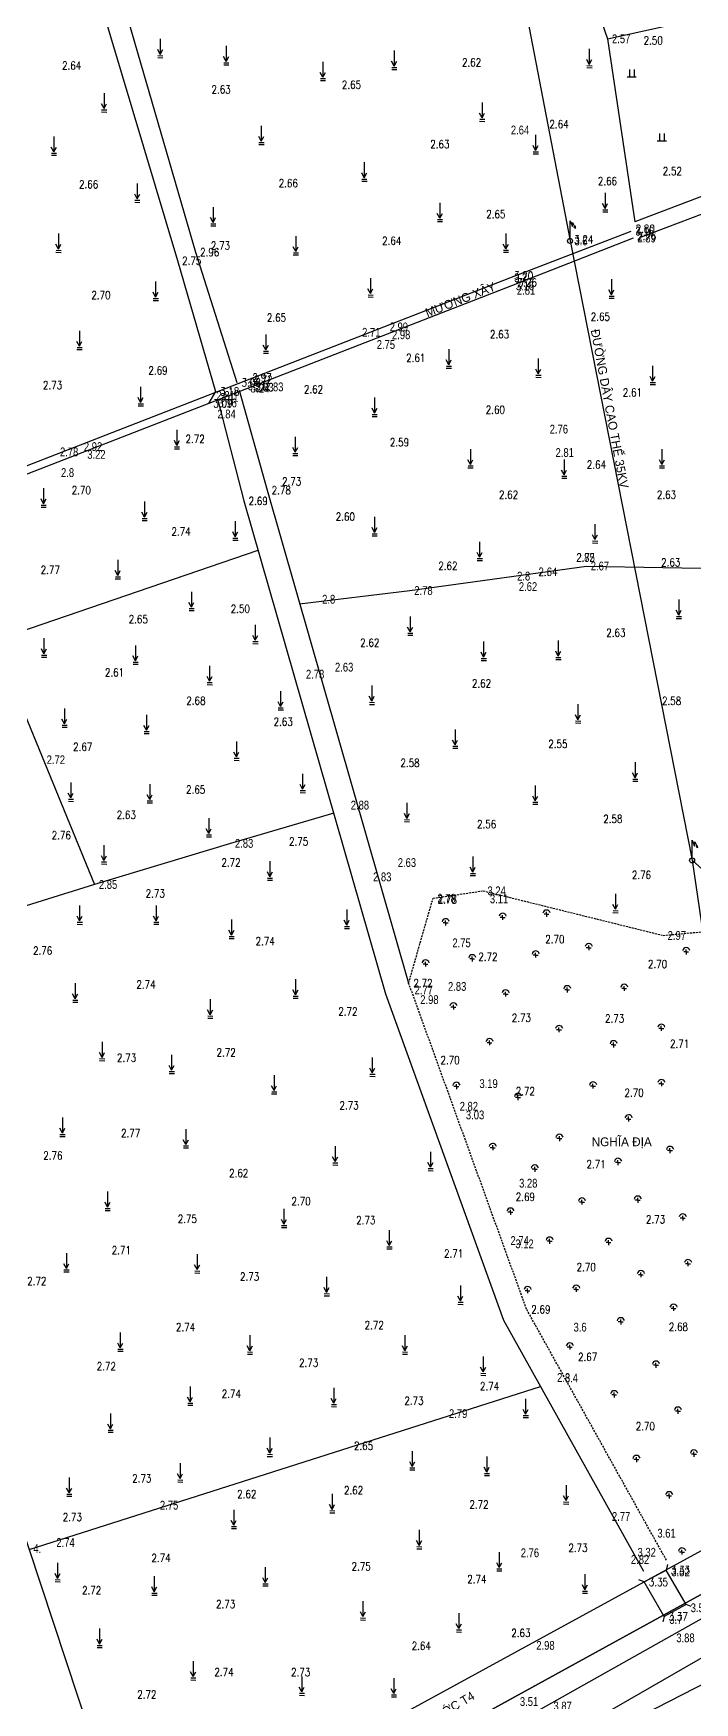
# Model space of a CAD drawing. Header units: metres. Extents: x 568068 to 569216, y 2065829 to 2066671.
# Drawn here: x 568833.4 to 568916.1, y 2066158.4 to 2066367 of the extents above; entities that cross this region are included whole.
import ezdxf

# ---------------------------------------------------------------- set-up
doc = ezdxf.new("R2010")
doc.units = ezdxf.units.M
doc.linetypes.add('HIDDEN', pattern=[0.375, 0.25, -0.125])
doc.layers.add('neS', color=250, linetype='TUONG_XAY')
doc.styles.add('COS', font='vnsimli.shx', dxfattribs={"width": 0.8, "height": 1.1})
doc.styles.add('DIADANH1', font='VHAVAN.TTF', dxfattribs={"height": 2.3})
doc.linetypes.add('TAL_N_P', pattern='A,0.5,[130,ltypeshp.shx,S=0.25,R=0,X=0,Y=-0.25],1,[130,ltypeshp.shx,S=0.5,R=0,X=0,Y=-0.5],0.5', length=2)
doc.linetypes.add('TAL_N_T', pattern='A,0.5,[130,ltypeshp.shx,S=0.25,R=0,X=0,Y=0.25],1,[130,ltypeshp.shx,S=0.5,R=0,X=0,Y=0.5],0.5', length=2)
doc.linetypes.add('TUONG_XAY', pattern='A,0.1,[130,ltypeshp.shx,S=0.15,R=-90,X=0,Y=0.12],0.05,[130,ltypeshp.shx,S=0.15,R=-90,X=-0.05,Y=0.24],0.01,[130,ltypeshp.shx,S=0.12,R=0,X=0.09,Y=0.12],0.01,[130,ltypeshp.shx,S=0.12,R=0,X=-0.22,Y=0.12],2.4', length=2.57)

# ---------------------------------------------------------------- blocks, each defined once
blk = doc.blocks.new('A$C6F6A79B1')
at = {"layer": 'neS'}
for p, q in [((0, 0), (2.52, 0)), ((0.6, 2.03), (0.6, 0)), ((1.92, 2.03), (1.92, 0))]:
    blk.add_line(p, q, dxfattribs=at)
blk = doc.blocks.new('A$C4EFD3F85')
at = {"layer": 'neS'}
for p, q in [((0.7, 6.33), (1.4, 4.68)), ((1.4, 4.68), (1.43, 5.83)), ((1.43, 5.83), (2.21, 4.17)), ((2.21, 4.17), (2.2, 4.86))]:
    blk.add_line(p, q, dxfattribs=at)
for points in [[(0.7, 1.4), (0.7, 6.33)], [(2.21, 4.17), (1.79, 4.56)]]:
    blk.add_lwpolyline(points, dxfattribs=at)
blk.add_circle((0.7, 0.7), 0.7, dxfattribs=at)
blk = doc.blocks.new('A$C4FFE7273')
at = {"layer": 'neS'}
for points in [[(0.7, 5.24), (0.7, 0.95)], [(0.7, 0.95), (0, 2.28)], [(0.04, 0.03), (1.47, 0)], [(0.05, 0.59), (1.46, 0.57)], [(0.7, 0.95), (1.41, 2.28)]]:
    blk.add_lwpolyline(points, dxfattribs=at)
blk = doc.blocks.new('A$C79BD79FE')
at = {"layer": 'neS'}
for q in [(0.29, 0.68), (0.97, 1.35), (1.65, 0.68), (0.97, 0)]:
    blk.add_line((0.97, 0.68), q, dxfattribs=at)
blk.add_arc((1, 0.84), 1.02, 11.7443, 170.855, dxfattribs=at)

msp = doc.modelspace()

# ---------------------------------------------------------------- linework, layer by layer
at = {"layer": 'neS', "linetype": 'Continuous'}
for p, q in [((568909.76, 2066173.48), (568934.27, 2066186.91)), ((568878.1, 2066147.07), (568928.88, 2066175.64)), ((568878.1, 2066147.07), (568928.88, 2066175.64)), ((568846.41, 2066138.94), (568909.76, 2066173.48)), ((568930.94, 2066172.05), (568880.39, 2066142.97)), ((568930.94, 2066172.05), (568880.39, 2066142.97))]:
    msp.add_line(p, q, dxfattribs=at)
at = {"layer": 'neS'}
for p, q in [((568912.66, 2066175.64), (568912.51, 2066174.96)), ((568912.66, 2066175.64), (568912.51, 2066174.96)), ((568909.76, 2066173.48), (568909.1, 2066173.73)), ((568909.76, 2066173.48), (568909.1, 2066173.73)), ((568912.24, 2066169.17), (568912.1, 2066168.49)), ((568912.24, 2066169.17), (568912.1, 2066168.49)), ((568915.65, 2066170.4), (568914.99, 2066170.65)), ((568915.65, 2066170.4), (568914.99, 2066170.65))]:
    msp.add_line(p, q, dxfattribs=at)
for points in [[(568850.54, 2066599.65), (568875.38, 2066469.89), (568883.55, 2066429.19), (568900.49, 2066341.06), (568915.75, 2066263.66), (568934.57, 2066135.52)], [(568905.19, 2066366.33), (568908.58, 2066343.44)], [(568915.75, 2066263.66), (568937.59, 2066243.96), (569002.54, 2066217.15), (569048.58, 2066199.44)], [(568912.24, 2066169.17), (568909.76, 2066173.48), (568912.51, 2066174.96)], [(568912.24, 2066169.17), (568909.76, 2066173.48), (568912.51, 2066174.96)], [(568914.99, 2066170.65), (568912.51, 2066174.96), (568912.51, 2066174.96)], [(568914.99, 2066170.65), (568912.51, 2066174.96), (568912.51, 2066174.96)], [(568914.99, 2066170.65), (568912.24, 2066169.17)], [(568914.99, 2066170.65), (568912.24, 2066169.17)]]:
    msp.add_lwpolyline(points, dxfattribs=at)
at = {"layer": 'neS', "linetype": 'TAL_N_P'}
for points in [[(568818.75, 2066446.88), (568832.03, 2066402.12), (568841.57, 2066371.53), (568851.41, 2066338.62), (568856.14, 2066322.27), (568855.3, 2066320.77)], [(568903.35, 2066371.64), (568905.19, 2066366.33), (568905.19, 2066366.33), (568933.19, 2066372.53), (568933.21, 2066374.92), (568921.92, 2066374.02), (568903.35, 2066371.64)], [(568927.12, 2066350.51), (568908.58, 2066343.44)], [(568909.43, 2066341.58), (568927.93, 2066348.58)], [(568856.39, 2066321.34), (568859.72, 2066308.59)], [(568859.72, 2066308.59), (568877.42, 2066246.98)], [(568877.42, 2066246.98), (568892.18, 2066206.21), (568909.67, 2066174.84)]]:
    msp.add_lwpolyline(points, dxfattribs=at)
at = {"layer": 'neS', "linetype": 'TAL_N_T'}
for points in [[(568843.87, 2066373.39), (568853.66, 2066339.67), (568858.84, 2066323.38)], [(568859.11, 2066322.41), (568862.6, 2066309.93)], [(568862.6, 2066309.93), (568880.31, 2066248.32)], [(568788.29, 2066294.44), (568793.1, 2066284.25), (568806.26, 2066249.81), (568816.34, 2066225.78), (568824.18, 2066203.68), (568832.83, 2066177.65), (568840.5, 2066154.44), (568846.41, 2066138.94)]]:
    msp.add_lwpolyline(points, dxfattribs=at)
at = {"layer": 'neS', "linetype": 'Continuous'}
for points in [[(568824.98, 2066310.04), (568892.95, 2066336.46), (568908.12, 2066342.29)], [(568908.37, 2066341.43), (568893.16, 2066335.46), (568825.35, 2066309.11)], [(568794.86, 2066279.65), (568828.49, 2066291.13), (568861.49, 2066302.41)], [(568866.68, 2066295.73), (568880.47, 2066297.37), (568902.53, 2066300.44), (568921.63, 2066300.09), (568929.53, 2066301.24), (568956.7, 2066301), (568963.49, 2066301.22)], [(568828.49, 2066291.13), (568841.03, 2066260.64)], [(568870.94, 2066269.54), (568858.04, 2066265.78), (568841.03, 2066260.64), (568806.26, 2066249.81)], [(568832.87, 2066177.52), (568896.8, 2066197.92)], [(568848.09, 2066134.14), (568936.6, 2066182.74), (568848.09, 2066134.14), (568936.6, 2066182.74)]]:
    msp.add_lwpolyline(points, dxfattribs=at)
at = {"layer": 'neS', "linetype": 'HIDDEN'}
for points in [[(568912.55, 2066176.18), (568895.06, 2066207.55), (568880.31, 2066248.32), (568883.36, 2066258.92), (568883.38, 2066258.92)], [(568883.38, 2066258.92), (568889.62, 2066259.85), (568912.15, 2066254.27)], [(568912.15, 2066254.27), (568919.19, 2066254.94)]]:
    msp.add_lwpolyline(points, dxfattribs=at)
at = {"layer": 'neS', "linetype": 'TAL_N_P', "ltscale": 0.5}
msp.add_lwpolyline([(568907.98, 2066156.04), (568953.82, 2066179.54)], dxfattribs=at)
msp.add_lwpolyline([(568907.98, 2066156.04), (568953.82, 2066179.54)], dxfattribs=at)

# ---------------------------------------------------------------- block references
at = {"layer": 'neS', "linetype": 'Continuous', "xscale": 0.4499999999534339, "yscale": 0.4499999999534339, "zscale": 0.45}
for name, p in [('A$C4FFE7273', (568848.93, 2066363.96)), ('A$C4FFE7273', (568857.17, 2066363.08)), ('A$C4FFE7273', (568902.58, 2066362.71)), ('A$C4FFE7273', (568869.26, 2066361.11)), ('A$C4FFE7273', (568878.18, 2066362.49)), ('A$C6F6A79B1', (568907.64, 2066361.58)), ('A$C4FFE7273', (568841.9, 2066357.18)), ('A$C4FFE7273', (568889.17, 2066356.01)), ('A$C4FFE7273', (568861.57, 2066353.1)), ('A$C6F6A79B1', (568911.4, 2066353.59)), ('A$C4FFE7273', (568835.62, 2066351.77)), ('A$C4FFE7273', (568895.87, 2066351.95)), ('A$C4FFE7273', (568874.44, 2066348.54)), ('A$C4FFE7273', (568846.05, 2066345.89)), ('A$C4FFE7273', (568904.56, 2066344.7)), ('A$C4FFE7273', (568855.54, 2066342.95)), ('A$C4FFE7273', (568883.89, 2066343.49)), ('A$C4FFE7273', (568836.19, 2066339.63)), ('A$C4FFE7273', (568892.14, 2066339.65)), ('A$C4EFD3F85', (568900.17, 2066340.75)), ('A$C4FFE7273', (568865.87, 2066339.32)), ('A$C4FFE7273', (568848.36, 2066333.62)), ('A$C4FFE7273', (568875.21, 2066334.05)), ('A$C4FFE7273', (568905.35, 2066333.92)), ('A$C4FFE7273', (568838.82, 2066327.48)), ('A$C4FFE7273', (568862.13, 2066327.03)), ('A$C4FFE7273', (568885, 2066325.17)), ('A$C4FFE7273', (568896.21, 2066324.02)), ('A$C4FFE7273', (568910.5, 2066323.11)), ('A$C4FFE7273', (568846.48, 2066320.46)), ('A$C4FFE7273', (568875.73, 2066319.13)), ('A$C4FFE7273', (568851.01, 2066315.09)), ('A$C4FFE7273', (568865.81, 2066314.24)), ('A$C4FFE7273', (568887.71, 2066312.7)), ('A$C4FFE7273', (568911.66, 2066312.7)), ('A$C4FFE7273', (568899.43, 2066311.41)), ('A$C4FFE7273', (568834.34, 2066307.8)), ('A$C4FFE7273', (568846.96, 2066306.13)), ('A$C4FFE7273', (568875.73, 2066304.21)), ('A$C4FFE7273', (568858.31, 2066303.67)), ('A$C4FFE7273', (568903.29, 2066303.31)), ('A$C4FFE7273', (568888.87, 2066301.12)), ('A$C4FFE7273', (568843.61, 2066298.84)), ('A$C4FFE7273', (568852.83, 2066294.87)), ('A$C4FFE7273', (568913.76, 2066293.88)), ('A$C4FFE7273', (568880.18, 2066291.78)), ('A$C4FFE7273', (568860.82, 2066290.73)), ('A$C4FFE7273', (568834.39, 2066289.05)), ('A$C4FFE7273', (568845.83, 2066288.17)), ('A$C4FFE7273', (568889.37, 2066288.63)), ('A$C4FFE7273', (568898.7, 2066288.76)), ('A$C4FFE7273', (568855.1, 2066285.61)), ('A$C4FFE7273', (568863.98, 2066282.45)), ('A$C4FFE7273', (568875.38, 2066283.14)), ('A$C4FFE7273', (568836.95, 2066280.29)), ('A$C4FFE7273', (568847.21, 2066279.5)), ('A$C4FFE7273', (568901.17, 2066280.81)), ('A$C4FFE7273', (568885.8, 2066277.66)), ('A$C4FFE7273', (568858.46, 2066276.15)), ('A$C4FFE7273', (568908.31, 2066273.55)), ('A$C4FFE7273', (568837.74, 2066271.03)), ('A$C4FFE7273', (568847.61, 2066270.83)), ('A$C4FFE7273', (568866.74, 2066272.11)), ('A$C4FFE7273', (568895.82, 2066270.67)), ('A$C4FFE7273', (568855, 2066266.59)), ('A$C4FFE7273', (568879.77, 2066268.48)), ('A$C4FFE7273', (568841.89, 2066263.2)), ('A$C4EFD3F85', (568915.44, 2066263.34)), ('A$C4FFE7273', (568862.64, 2066261.18)), ('A$C4FFE7273', (568888, 2066261.76)), ('A$C4FFE7273', (568905.84, 2066257.11)), ('A$C4FFE7273', (568838.85, 2066255.66)), ('A$C4FFE7273', (568848.41, 2066255.67)), ('A$C4FFE7273', (568872.25, 2066255.14)), ('A$C79BD79FE', (568891.62, 2066256.21)), ('A$C79BD79FE', (568897.11, 2066256.61)), ('A$C4FFE7273', (568857.84, 2066253.89)), ('A$C79BD79FE', (568884.49, 2066255.53)), ('A$C79BD79FE', (568895.75, 2066251.5)), ('A$C79BD79FE', (568902.39, 2066252.42)), ('A$C79BD79FE', (568914.57, 2066251.91)), ('A$C79BD79FE', (568881.98, 2066250.38)), ('A$C79BD79FE', (568887.82, 2066251.03)), ('A$C4FFE7273', (568838.29, 2066245.93)), ('A$C4FFE7273', (568865.84, 2066246.43)), ('A$C79BD79FE', (568906.82, 2066247.33)), ('A$C4FFE7273', (568855.17, 2066243.94)), ('A$C79BD79FE', (568891.99, 2066246.63)), ('A$C79BD79FE', (568899.7, 2066247.15)), ('A$C79BD79FE', (568885.47, 2066245.01)), ('A$C79BD79FE', (568898.67, 2066242.18)), ('A$C79BD79FE', (568911.46, 2066242.35)), ('A$C4FFE7273', (568841.65, 2066238.61)), ('A$C79BD79FE', (568889.98, 2066240.54)), ('A$C79BD79FE', (568905.49, 2066240.28)), ('A$C4FFE7273', (568850.36, 2066237.01)), ('A$C4FFE7273', (568875.45, 2066236.66)), ('A$C4FFE7273', (568863.16, 2066234.47)), ('A$C79BD79FE', (568885.84, 2066235.08)), ('A$C79BD79FE', (568902.92, 2066235.13)), ('A$C79BD79FE', (568911.47, 2066235.43)), ('A$C79BD79FE', (568893.54, 2066233.7)), ('A$C4FFE7273', (568836.69, 2066229.15)), ('A$C79BD79FE', (568907.36, 2066231.02)), ('A$C4FFE7273', (568852.13, 2066227.71)), ('A$C79BD79FE', (568898.72, 2066228.58)), ('A$C4FFE7273', (568870.8, 2066225.58)), ('A$C4FFE7273', (568882.72, 2066224.87)), ('A$C79BD79FE', (568890.38, 2066227.44)), ('A$C79BD79FE', (568912.55, 2066227.07)), ('A$C79BD79FE', (568895.64, 2066224.75)), ('A$C79BD79FE', (568906.05, 2066225.58)), ('A$C4FFE7273', (568842.34, 2066219.9)), ('A$C79BD79FE', (568901.54, 2066220.63)), ('A$C79BD79FE', (568908.52, 2066220.87)), ('A$C4FFE7273', (568864.4, 2066217.76)), ('A$C79BD79FE', (568892.6, 2066219.37)), ('A$C79BD79FE', (568914.14, 2066218.64)), ('A$C4FFE7273', (568877.57, 2066215.1)), ('A$C79BD79FE', (568897.5, 2066215.74)), ('A$C79BD79FE', (568904.86, 2066215.58)), ('A$C4FFE7273', (568837.19, 2066212.22)), ('A$C4FFE7273', (568853.55, 2066212.08)), ('A$C79BD79FE', (568914.8, 2066212.93)), ('A$C4FFE7273', (568869.74, 2066209.24)), ('A$C4FFE7273', (568886.46, 2066208.17)), ('A$C79BD79FE', (568900.82, 2066209.72)), ('A$C79BD79FE', (568908.9, 2066211.55)), ('A$C79BD79FE', (568894.74, 2066209.56)), ('A$C79BD79FE', (568906.39, 2066205.66)), ('A$C79BD79FE', (568912.99, 2066207.35)), ('A$C4FFE7273', (568843.94, 2066202.31)), ('A$C4FFE7273', (568860.13, 2066201.95)), ('A$C4FFE7273', (568879.52, 2066201.95)), ('A$C79BD79FE', (568900.02, 2066202.52)), ('A$C4FFE7273', (568889.31, 2066199.29)), ('A$C79BD79FE', (568910.79, 2066200.25)), ('A$C4FFE7273', (568852.66, 2066195.55)), ('A$C4FFE7273', (568870.63, 2066195.38)), ('A$C4FFE7273', (568894.62, 2066194.01)), ('A$C79BD79FE', (568905.57, 2066196.54)), ('A$C4FFE7273', (568842.7, 2066192.18)), ('A$C79BD79FE', (568913.54, 2066194.5)), ('A$C4FFE7273', (568862.62, 2066189.16)), ('A$C4FFE7273', (568880.44, 2066187.47)), ('A$C79BD79FE', (568915.54, 2066189.13)), ('A$C4FFE7273', (568851.41, 2066185.96)), ('A$C4FFE7273', (568889.76, 2066186.78)), ('A$C79BD79FE', (568908.35, 2066188.46)), ('A$C4FFE7273', (568837.54, 2066184.18)), ('A$C4FFE7273', (568899.67, 2066183.21)), ('A$C4FFE7273', (568870.42, 2066182.12)), ('A$C79BD79FE', (568912.44, 2066183.92)), ('A$C4FFE7273', (568858.12, 2066180.14)), ('A$C4FFE7273', (568881.31, 2066177.62)), ('A$C4FFE7273', (568891.32, 2066174.85)), ('A$C79BD79FE', (568914.05, 2066176.89)), ('A$C4FFE7273', (568836.09, 2066173.5)), ('A$C4FFE7273', (568862.07, 2066172.97)), ('A$C4FFE7273', (568848.19, 2066171.82)), ('A$C4FFE7273', (568902.03, 2066172.07)), ('A$C4FFE7273', (568874.27, 2066168.71)), ('A$C4FFE7273', (568886.27, 2066167.22)), ('A$C4FFE7273', (568841.34, 2066165.28)), ('A$C4FFE7273', (568853.05, 2066161.22)), ('A$C4FFE7273', (568866.63, 2066159.3)), ('A$C4FFE7273', (568878.13, 2066159.1))]:
    msp.add_blockref(name, p, dxfattribs=at)

# ---------------------------------------------------------------- texts
at = {"layer": 'neS', "width": 0.8}
for s, p in [('2.57', (568905.74, 2066365.78)), ('2.64', (568893.09, 2066354.38)), ('3.16', (568908.67, 2066341.74)), ('2.89', (568908.92, 2066340.88)), ('3.6', (568901.04, 2066340.51)), ('3.2', (568893.5, 2066335.91)), ('3.16', (568893.71, 2066334.91)), ('2.81', (568893.85, 2066334.35)), ('2.71', (568874.49, 2066329.1)), ('2.99', (568877.94, 2066329.77)), ('2.98', (568878.23, 2066328.79)), ('2.75', (568876.32, 2066327.57)), ('3.31', (568860.18, 2066322.41)), ('2.72', (568860.98, 2066323.18)), ('2.83', (568861.13, 2066322.23)), ('2.83', (568862.36, 2066322.28)), ('2.81', (568856.28, 2066321.2)), ('3.16', (568856.53, 2066320.27)), ('3.41', (568856.73, 2066320.96)), ('2.84', (568856.4, 2066318.89)), ('2.76', (568897.95, 2066317)), ('2.78', (568836.71, 2066314.15)), ('2.92', (568839.7, 2066314.81)), ('3.22', (568840.12, 2066313.84)), ('2.81', (568898.68, 2066314.07)), ('2.8', (568836.84, 2066311.57)), ('2.82', (568901.27, 2066300.95)), ('2.75', (568901.31, 2066300.96)), ('2.67', (568903.08, 2066299.89)), ('2.8', (568893.87, 2066298.63)), ('2.62', (568894.09, 2066297.32)), ('2.8', (568869.49, 2066295.74)), ('2.78', (568881.02, 2066296.82)), ('2.63', (568871.1, 2066287.25)), ('2.78', (568867.47, 2066286.37)), ('2.72', (568835.05, 2066275.68)), ('2.88', (568873.07, 2066270.01)), ('2.83', (568858.59, 2066265.23)), ('2.63', (568878.95, 2066262.83)), ('2.85', (568841.58, 2066260.09)), ('2.83', (568875.86, 2066261.04)), ('2.78', (568883.91, 2066258.37)), ('3.24', (568890.17, 2066259.3)), ('3.11', (568890.47, 2066258.29)), ('2.97', (568912.7, 2066253.72)), ('2.75', (568885.78, 2066252.8)), ('2.83', (568885.23, 2066247.35)), ('2.77', (568881.05, 2066246.91)), ('2.98', (568881.76, 2066245.7)), ('3.19', (568889.16, 2066235.2)), ('2.82', (568886.69, 2066232.37)), ('3.03', (568887.47, 2066231.29)), ('3.28', (568894.12, 2066222.76)), ('2.74', (568893.05, 2066215.59)), ('2.74', (568893.05, 2066215.59)), ('2.74', (568893.05, 2066215.59)), ('2.74', (568893.05, 2066215.59)), ('3.12', (568893.66, 2066215.18)), ('3.6', (568900.93, 2066204.77)), ('2.8', (568898.87, 2066198.47)), ('3.4', (568899.85, 2066198.42)), ('2.79', (568885.35, 2066193.96)), ('2.75', (568849.21, 2066182.52)), ('2.77', (568905.73, 2066181.11)), ('3.61', (568911.41, 2066179.02)), ('4.', (568833.38, 2066177.1)), ('2.74', (568836.26, 2066177.86)), ('2.76', (568894.33, 2066176.57)), ('3.32', (568908.93, 2066176.63)), ('2.82', (568908.1, 2066175.73)), ('3.52', (568913.16, 2066174.18)), ('3.7', (568912.9, 2066168.24)), ('3.54', (568915.58, 2066169.7)), ('3.88', (568913.78, 2066165.94)), ('2.98', (568896.27, 2066165)), ('3.51', (568894.22, 2066157.98)), ('3.87', (568898.42, 2066157.42))]:
    msp.add_text(s, height=1.1, dxfattribs=at).set_placement(p)
at = {"layer": 'neS', "linetype": 'Continuous', "style": 'COS', "width": 0.8}
for s, p in [('2.50', (568909.69, 2066365.62)), ('2.64', (568836.97, 2066362.48)), ('2.62', (568886.98, 2066362.88)), ('2.65', (568871.96, 2066360.09)), ('2.63', (568855.66, 2066359.5)), ('2.64', (568897.91, 2066355.16)), ('2.63', (568883.01, 2066352.66)), ('2.52', (568912.08, 2066349.3)), ('2.66', (568839.09, 2066347.64)), ('2.66', (568864.06, 2066347.78)), ('2.66', (568903.97, 2066348.05)), ('2.65', (568890.01, 2066343.91)), ('2.80', (568908.69, 2066342.09)), ('2.76', (568908.88, 2066341.18)), ('2.96', (568854.23, 2066339.15)), ('2.73', (568855.58, 2066339.98)), ('2.64', (568876.99, 2066340.59)), ('3.24', (568901, 2066340.74)), ('2.75', (568851.99, 2066338.1)), ('3.20', (568893.48, 2066336.23)), ('3.26', (568893.95, 2066335.38)), ('2.70', (568840.64, 2066333.8)), ('2.65', (568862.58, 2066330.98)), ('2.65', (568903.08, 2066331.1)), ('2.63', (568890.47, 2066328.9)), ('2.69', (568847.77, 2066324.38)), ('2.61', (568880, 2066325.96)), ('2.73', (568834.58, 2066322.54)), ('3.08', (568859.42, 2066322.86)), ('3.24', (568860.54, 2066322.18)), ('2.97', (568860.78, 2066323.49)), ('3.09', (568855.88, 2066320.25)), ('3.18', (568856.72, 2066321.75)), ('2.62', (568867.21, 2066322.02)), ('2.61', (568907.09, 2066321.63)), ('2.60', (568889.95, 2066319.47)), ('2.72', (568852.41, 2066315.82)), ('2.59', (568877.96, 2066315.4)), ('2.64', (568902.59, 2066312.61)), ('2.73', (568864.48, 2066310.51)), ('2.70', (568838.18, 2066309.42)), ('2.69', (568860.29, 2066308.07)), ('2.78', (568863.18, 2066309.41)), ('2.62', (568891.6, 2066308.85)), ('2.63', (568911.35, 2066308.85)), ('2.60', (568871.19, 2066306.11)), ('2.74', (568850.65, 2066304.24)), ('2.77', (568834.3, 2066299.47)), ('2.62', (568884.02, 2066299.95)), ('2.64', (568896.53, 2066299.2)), ('2.63', (568911.88, 2066300.4)), ('2.65', (568845.3, 2066293.29)), ('2.50', (568858.06, 2066294.59)), ('2.63', (568905.02, 2066291.6)), ('2.62', (568874.25, 2066290.36)), ('2.61', (568842.33, 2066286.64)), ('2.62', (568888.22, 2066285.27)), ('2.68', (568852.51, 2066283.11)), ('2.58', (568911.99, 2066283.08)), ('2.63', (568863.42, 2066280.48)), ('2.67', (568838.35, 2066277.34)), ('2.55', (568897.77, 2066277.7)), ('2.58', (568879.28, 2066275.33)), ('2.65', (568852.48, 2066272)), ('2.63', (568843.8, 2066268.84)), ('2.58', (568904.64, 2066268.33)), ('2.76', (568835.67, 2066266.29)), ('2.56', (568888.86, 2066267.68)), ('2.75', (568865.35, 2066265.51)), ('2.72', (568856.9, 2066262.9)), ('2.76', (568908.22, 2066261.33)), ('2.73', (568847.42, 2066259.02)), ('2.78', (568883.94, 2066258.26)), ('2.76', (568833.34, 2066251.87)), ('2.74', (568861.17, 2066253.05)), ('2.70', (568897.39, 2066253.3)), ('2.72', (568889.02, 2066251.11)), ('2.70', (568910.23, 2066250.2)), ('2.74', (568846.27, 2066247.64)), ('2.72', (568880.89, 2066247.8)), ('2.72', (568871.51, 2066244.27)), ('2.73', (568893.21, 2066243.48)), ('2.73', (568904.87, 2066243.38)), ('2.72', (568856.29, 2066239.15)), ('2.71', (568912.99, 2066240.24)), ('2.73', (568843.83, 2066238.49)), ('2.70', (568884.29, 2066238.2)), ('2.73', (568871.66, 2066232.54)), ('2.72', (568893.7, 2066234.31)), ('2.70', (568907.3, 2066234.12)), ('2.77', (568844.35, 2066229.07)), ('2.76', (568834.62, 2066226.26)), ('2.71', (568902.55, 2066225.18)), ('2.62', (568857.86, 2066224.07)), ('2.70', (568865.66, 2066220.56)), ('2.69', (568893.7, 2066221.1)), ('2.75', (568851.44, 2066218.35)), ('2.73', (568873.75, 2066218.19)), ('2.73', (568909.98, 2066218.29)), ('2.71', (568843.18, 2066214.43)), ('2.71', (568884.73, 2066214.01)), ('2.70', (568901.31, 2066212.32)), ('2.72', (568832.61, 2066210.58)), ('2.73', (568859.22, 2066211.13)), ('2.69', (568895.64, 2066207.03)), ('2.74', (568851.21, 2066204.83)), ('2.72', (568874.8, 2066205.07)), ('2.68', (568912.84, 2066204.86)), ('2.72', (568841.31, 2066199.93)), ('2.73', (568866.6, 2066200.37)), ('2.67', (568901.49, 2066201.09)), ('2.74', (568889.22, 2066197.43)), ('2.74', (568856.94, 2066196.5)), ('2.73', (568879.78, 2066195.63)), ('2.70', (568908.71, 2066192.44)), ('2.65', (568873.47, 2066189.98)), ('2.73', (568845.74, 2066185.92)), ('2.62', (568858.87, 2066183.95)), ('2.62', (568872.22, 2066184.43)), ('2.72', (568887.91, 2066182.67)), ('2.73', (568837.06, 2066181.09)), ('2.73', (568900.29, 2066177.24)), ('2.74', (568848.15, 2066175.97)), ('2.75', (568873.17, 2066174.92)), ('3.33', (568913.09, 2066174.44)), ('2.74', (568887.64, 2066173.32)), ('3.35', (568910.34, 2066172.96)), ('2.72', (568839.47, 2066171.93)), ('2.73', (568856.23, 2066170.21)), ('3.37', (568912.82, 2066168.65)), ('2.63', (568893.14, 2066166.6)), ('2.64', (568880.69, 2066164.98)), ('2.74', (568856.02, 2066161.72)), ('2.73', (568865.61, 2066161.7)), ('2.72', (568846.37, 2066158.91))]:
    msp.add_text(s, height=1, dxfattribs=at).set_placement(p)
at = {"layer": 'neS', "style": 'DIADANH1'}
for s, rotation, p in [('m\xad¬ng x©y', 21.5948, (568882.66, 2066331.51)), ('m\xad¬ng x©y', 21.5948, (568882.66, 2066331.51)), ('®\xadêng d©y cao thÕ 35kv', 280.4732, (568903.07, 2066329.92)), ('m\xad¬ng tho¸t n\xadíc t4', 30.8067, (568872.78, 2066149.43))]:
    msp.add_text(s, height=1.1, rotation=rotation, dxfattribs=at).set_placement(p)
msp.add_text('nghÜa ®Þa', height=1.1, dxfattribs=at).set_placement((568903.19, 2066227.93))

doc.saveas('drawing.dxf')
